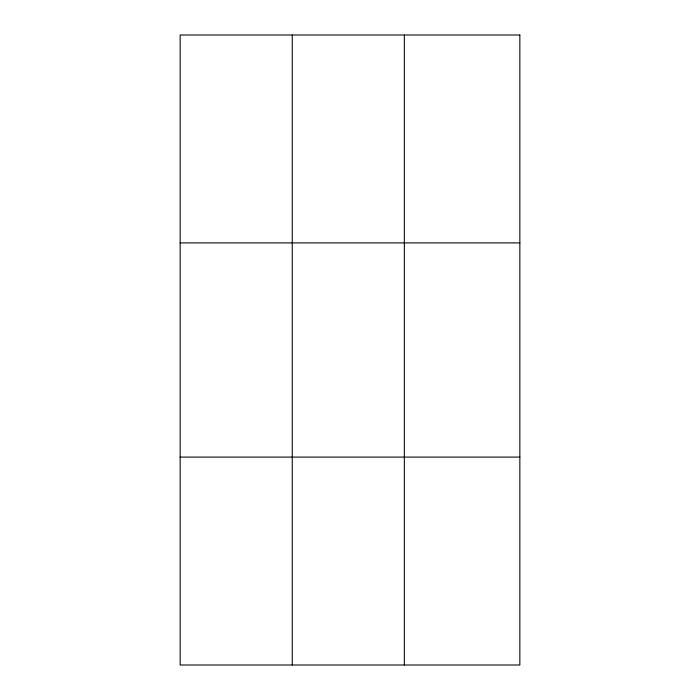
<?xml version="1.0" encoding="UTF-8"?>
<svg xmlns="http://www.w3.org/2000/svg" width="700" height="700" viewBox="0 0 700 700"><rect width="100%" height="100%" fill="white"/><g stroke="black" fill="none" stroke-linecap="round" stroke-linejoin="round"><path stroke-width="1.05" d="M292.25 665L292.25 35M404.346 665L404.346 35M180.154 242.9L519.846 242.9M180.154 457.1L519.846 457.1M519.846 35L519.846 665L180.154 665L180.154 35L519.846 35"/></g></svg>
